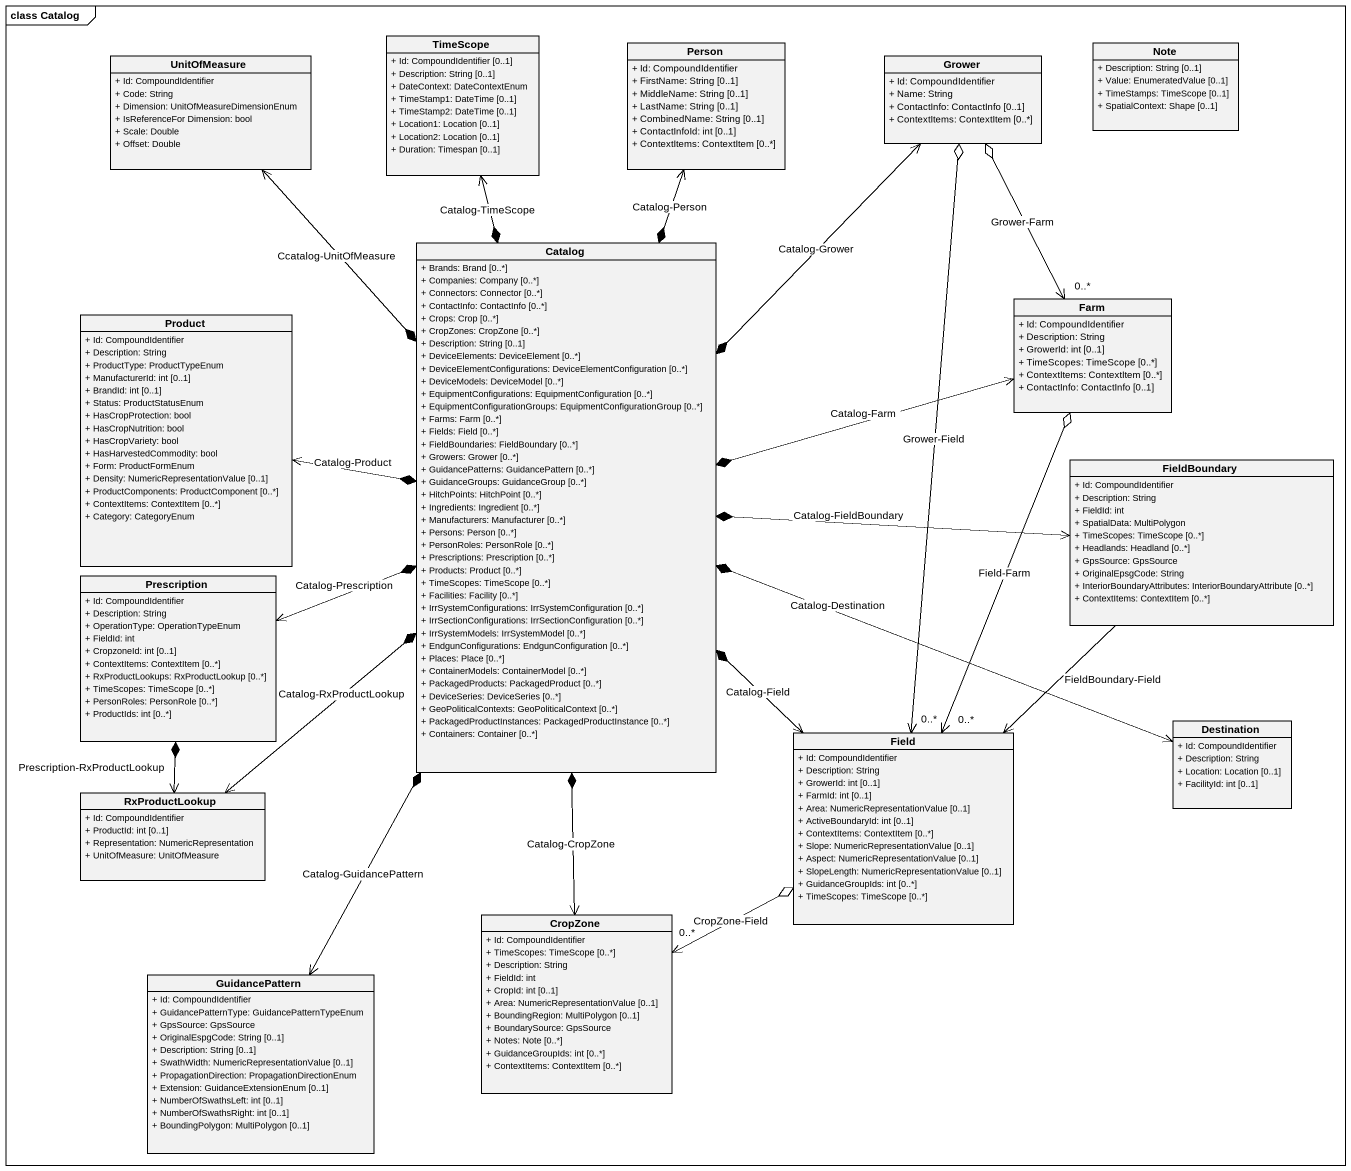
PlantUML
@startuml
mainframe class Catalog
hide circle
hide empty members
skinparam classAttributeIconSize 0
class TimeScope {
  + Id: CompoundIdentifier [0..1]
  + Description: String [0..1]
  + DateContext: DateContextEnum
  + TimeStamp1: DateTime [0..1]
  + TimeStamp2: DateTime [0..1]
  + Location1: Location [0..1]
  + Location2: Location [0..1]
  + Duration: Timespan [0..1]
}
class "Person" as Person_ {
  + Id: CompoundIdentifier
  + FirstName: String [0..1]
  + MiddleName: String [0..1]
  + LastName: String [0..1]
  + CombinedName: String [0..1]
  + ContactInfoId: int [0..1]
  + ContextItems: ContextItem [0..*]
}
class "Note" as Note_ {
  + Description: String [0..1]
  + Value: EnumeratedValue [0..1]
  + TimeStamps: TimeScope [0..1]
  + SpatialContext: Shape [0..1]
}
class UnitOfMeasure {
  + Id: CompoundIdentifier
  + Code: String
  + Dimension: UnitOfMeasureDimensionEnum
  + IsReferenceFor Dimension: bool
  + Scale: Double
  + Offset: Double
}
class Grower {
  + Id: CompoundIdentifier
  + Name: String
  + ContactInfo: ContactInfo [0..1]
  + ContextItems: ContextItem [0..*]
}
class Catalog {
  + Brands: Brand [0..*]
  + Companies: Company [0..*]
  + Connectors: Connector [0..*]
  + ContactInfo: ContactInfo [0..*]
  + Crops: Crop [0..*]
  + CropZones: CropZone [0..*]
  + Description: String [0..1]
  + DeviceElements: DeviceElement [0..*]
  + DeviceElementConfigurations: DeviceElementConfiguration [0..*]
  + DeviceModels: DeviceModel [0..*]
  + EquipmentConfigurations: EquipmentConfiguration [0..*]
  + EquipmentConfigurationGroups: EquipmentConfigurationGroup [0..*]
  + Farms: Farm [0..*]
  + Fields: Field [0..*]
  + FieldBoundaries: FieldBoundary [0..*]
  + Growers: Grower [0..*]
  + GuidancePatterns: GuidancePattern [0..*]
  + GuidanceGroups: GuidanceGroup [0..*]
  + HitchPoints: HitchPoint [0..*]
  + Ingredients: Ingredient [0..*]
  + Manufacturers: Manufacturer [0..*]
  + Persons: Person [0..*]
  + PersonRoles: PersonRole [0..*]
  + Prescriptions: Prescription [0..*]
  + Products: Product [0..*]
  + TimeScopes: TimeScope [0..*]
  + Facilities: Facility [0..*]
  + IrrSystemConfigurations: IrrSystemConfiguration [0..*]
  + IrrSectionConfigurations: IrrSectionConfiguration [0..*]
  + IrrSystemModels: IrrSystemModel [0..*]
  + EndgunConfigurations: EndgunConfiguration [0..*]
  + Places: Place [0..*]
  + ContainerModels: ContainerModel [0..*]
  + PackagedProducts: PackagedProduct [0..*]
  + DeviceSeries: DeviceSeries [0..*]
  + GeoPoliticalContexts: GeoPoliticalContext [0..*]
  + PackagedProductInstances: PackagedProductInstance [0..*]
  + Containers: Container [0..*]
}
class Product {
  + Id: CompoundIdentifier
  + Description: String
  + ProductType: ProductTypeEnum
  + ManufacturerId: int [0..1]
  + BrandId: int [0..1]
  + Status: ProductStatusEnum
  + HasCropProtection: bool
  + HasCropNutrition: bool
  + HasCropVariety: bool
  + HasHarvestedCommodity: bool
  + Form: ProductFormEnum
  + Density: NumericRepresentationValue [0..1]
  + ProductComponents: ProductComponent [0..*]
  + ContextItems: ContextItem [0..*]
  + Category: CategoryEnum
}
class Farm {
  + Id: CompoundIdentifier
  + Description: String
  + GrowerId: int [0..1]
  + TimeScopes: TimeScope [0..*]
  + ContextItems: ContextItem [0..*]
  + ContactInfo: ContactInfo [0..1]
}
class FieldBoundary {
  + Id: CompoundIdentifier
  + Description: String
  + FieldId: int
  + SpatialData: MultiPolygon
  + TimeScopes: TimeScope [0..*]
  + Headlands: Headland [0..*]
  + GpsSource: GpsSource
  + OriginalEpsgCode: String
  + InteriorBoundaryAttributes: InteriorBoundaryAttribute [0..*]
  + ContextItems: ContextItem [0..*]
}
class Prescription {
  + Id: CompoundIdentifier
  + Description: String
  + OperationType: OperationTypeEnum
  + FieldId: int
  + CropzoneId: int [0..1]
  + ContextItems: ContextItem [0..*]
  + RxProductLookups: RxProductLookup [0..*]
  + TimeScopes: TimeScope [0..*]
  + PersonRoles: PersonRole [0..*]
  + ProductIds: int [0..*]
}
class Destination {
  + Id: CompoundIdentifier
  + Description: String
  + Location: Location [0..1]
  + FacilityId: int [0..1]
}
class Field {
  + Id: CompoundIdentifier
  + Description: String
  + GrowerId: int [0..1]
  + FarmId: int [0..1]
  + Area: NumericRepresentationValue [0..1]
  + ActiveBoundaryId: int [0..1]
  + ContextItems: ContextItem [0..*]
  + Slope: NumericRepresentationValue [0..1]
  + Aspect: NumericRepresentationValue [0..1]
  + SlopeLength: NumericRepresentationValue [0..1]
  + GuidanceGroupIds: int [0..*]
  + TimeScopes: TimeScope [0..*]
}
class RxProductLookup {
  + Id: CompoundIdentifier
  + ProductId: int [0..1]
  + Representation: NumericRepresentation
  + UnitOfMeasure: UnitOfMeasure
}
class CropZone {
  + Id: CompoundIdentifier
  + TimeScopes: TimeScope [0..*]
  + Description: String
  + FieldId: int
  + CropId: int [0..1]
  + Area: NumericRepresentationValue [0..1]
  + BoundingRegion: MultiPolygon [0..1]
  + BoundarySource: GpsSource
  + Notes: Note [0..*]
  + GuidanceGroupIds: int [0..*]
  + ContextItems: ContextItem [0..*]
}
class GuidancePattern {
  + Id: CompoundIdentifier
  + GuidancePatternType: GuidancePatternTypeEnum
  + GpsSource: GpsSource
  + OriginalEspgCode: String [0..1]
  + Description: String [0..1]
  + SwathWidth: NumericRepresentationValue [0..1]
  + PropagationDirection: PropagationDirectionEnum
  + Extension: GuidanceExtensionEnum [0..1]
  + NumberOfSwathsLeft: int [0..1]
  + NumberOfSwathsRight: int [0..1]
  + BoundingPolygon: MultiPolygon [0..1]
}
TimeScope <--* Catalog : Catalog-TimeScope
Person_ <--* Catalog : Catalog-Person
UnitOfMeasure <--* Catalog : Ccatalog-UnitOfMeasure
Grower <--* Catalog : Catalog-Grower
Product <-right-* Catalog : Catalog-Product
Farm "0..*" <-up-o Grower : Grower-Farm
Farm <-left-* Catalog : Catalog-Farm
FieldBoundary <-left-* Catalog : Catalog-FieldBoundary
Prescription <-right-* Catalog : Catalog-Prescription
Destination <-left-* Catalog : Catalog-Destination
Field "0..*" <-up-o Grower : Grower-Field
Field <-up-* Catalog : Catalog-Field
Field "0..*" <-up-o Farm : Field-Farm
Field <-up- FieldBoundary : FieldBoundary-Field
RxProductLookup <-up-* Catalog : Catalog-RxProductLookup
RxProductLookup <-up-* Prescription : Prescription-RxProductLookup
CropZone <-up-* Catalog : Catalog-CropZone
CropZone "0..*" <-right-o Field : CropZone-Field
GuidancePattern <-up-* Catalog : Catalog-GuidancePattern
@enduml
